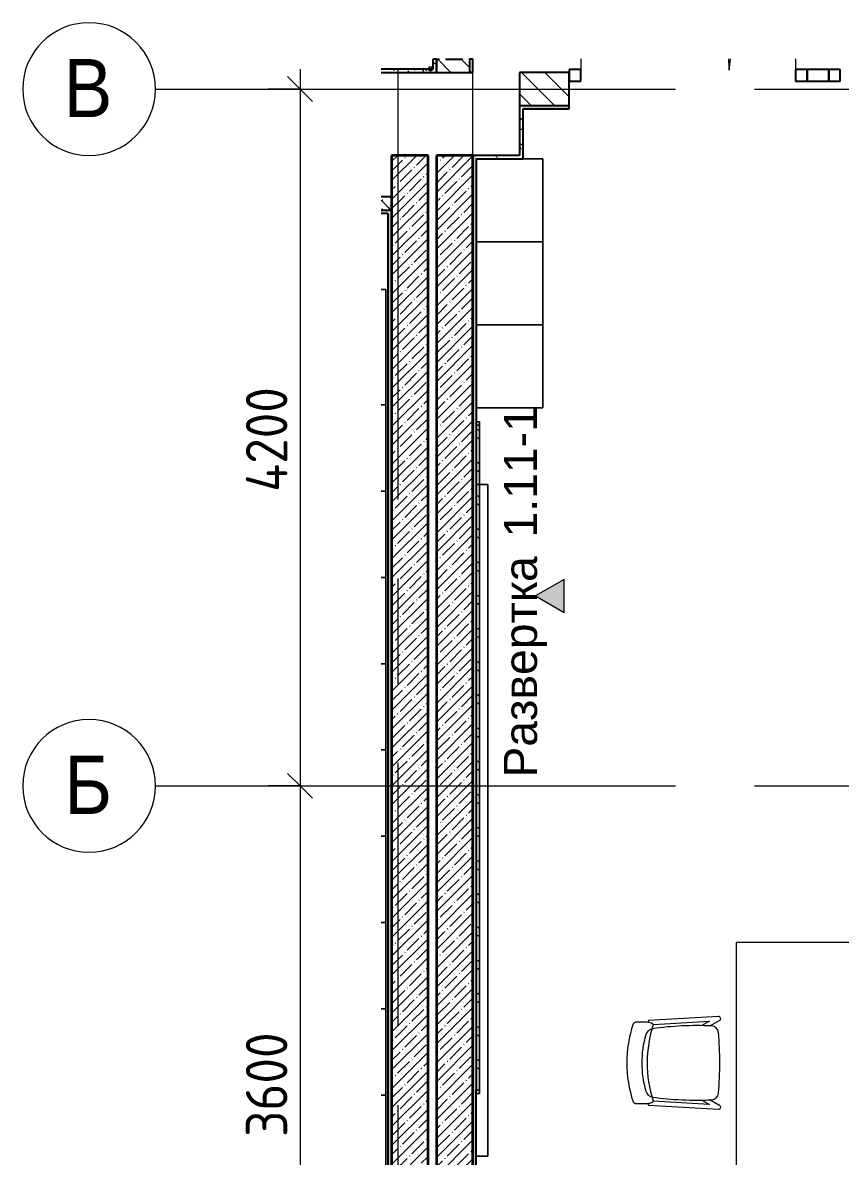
# Model space of a CAD drawing. Header units: millimetres. Extents: x 855 to 56329, y -2396 to 17803.
# Drawn here: x 7308 to 12237, y 1367 to 8200 of the extents above; entities that cross this region are included whole.
import ezdxf

# ---------------------------------------------------------------- set-up
doc = ezdxf.new("R2010")
doc.units = ezdxf.units.MM
doc.linetypes.add('Осевая', pattern=[3175, 635, -476.25, 1587.5, -476.25])
for name, color, linetype, lineweight in [('A-ANNO-DIMS', 7, 'Continuous', 9), ('A-ANNO-DIMS-100', 7, 'Continuous', 9), ('A-DOOR', 7, 'Continuous', 9), ('A-GLAZ-CURT', 7, 'Continuous', 9), ('A-GLAZ-CURT-1', 7, 'Continuous', 25), ('A-GLAZ-CWMG', 7, 'Continuous', 9), ('A-GLAZ-CWMG-1', 7, 'Continuous', 25), ('A-WALL', 7, 'Continuous', 9), ('G-ANNO-SYMB', 7, 'Continuous', 9), ('I-FURN', 7, 'Continuous', 9), ('I-WALL', 7, 'Continuous', 9), ('Оси', 7, 'Continuous', 9), ('Оси-1', 7, 'Continuous', 20), ('Оси-2', 7, 'Осевая', 9)]:
    doc.layers.add(name, color=color, linetype=linetype, lineweight=lineweight)
for name, color, linetype, lineweight, true_color in [('A-WALL-1', 7, 'Continuous', 35, 0x3c3c3c), ('A-WALL-3', 7, 'Continuous', 25, 0x3c3c3c), ('A-WALL-FNSH-1', 7, 'Continuous', 13, 0x3c3c3c), ('I-FURN-1', 7, 'Continuous', 9, 0xf0f0f0), ('I-FURN-2', 7, 'Continuous', 9, 0xaaaaaa)]:
    doc.layers.add(name, color=color, linetype=linetype, lineweight=lineweight, true_color=true_color)
doc.styles.add('Arial', font='arial.ttf', dxfattribs={"width": 0.9, "height": 350})
doc.styles.add('Arial_1', font='arial.ttf', dxfattribs={"height": 200})
doc.styles.add('ISOCPEUR_1', font='isocpeur.ttf', dxfattribs={"width": 0.9, "height": 250})
doc.dimstyles.new('ISO-2_5_0_9К_БОЛЬШОЙ', dxfattribs={"dimscale": 304.8, "dimtxt": 248.995294, "dimasz": 0.492126, "dimexe": 0.393701, "dimexo": 0.984252, "dimgap": 0, "dimtad": 1, "dimdec": 0, "dimrnd": 10, "dimzin": 0, "dimdsep": 46, "dimtxsty": 'ISOCPEUR_1', "dimblk1": 'OBLIQUE', "dimblk2": 'OBLIQUE', "dimsah": 1, "dimcen": 0.09, "dimdle": 0.393701, "dimazin": 0, "dimtfac": 1, "dimtdec": 4, "dimtix": 1, "dimtmove": 0, "dimatfit": 3, "dimfxl": 1, "dimtvp": 1, "dimtolj": 1, "dimtzin": 0, "dimarcsym": 2})
pattern_1 = [(45, (-28737.956, 0), (-57.02463, 57.02463), []), (45, (-28680.93, 0), (-57.02463, 57.02463), [100.806, -20.161, 3.353, -16.808])]
pattern_2 = [(135, (-28737.96, 0), (-70.71068, -70.71068), [])]
pattern_3 = [(0, (-28737.956, 0), (121.92, 30.48), [10.058, -81.382, 10.058, -81.382, -487.68]), (0, (-28737.956, 0), (121.92, 30.48), [-182.88, 10.058, -172.822, 10.058, -81.382, -213.36]), (0, (-28737.956, 0), (121.92, 30.48), [-457.2, 10.058, -50.902, 10.058, -142.342]), (120, (-28692.236, 15.24), (-87.356454, 90.345817), [10.058, -81.382, 10.058, -81.382, -487.68]), (120, (-28692.236, 15.24), (-87.356454, 90.345817), [-182.88, 10.058, -172.822, 10.058, -81.382, -213.36]), (120, (-28692.236, 15.24), (-87.356454, 90.345817), [-457.2, 10.058, -50.902, 10.058, -142.342]), (240, (-28676.996, 76.2), (-34.563546, -120.825817), [10.058, -81.382, 10.058, -81.382, -487.68]), (240, (-28676.996, 76.2), (-34.563546, -120.825817), [-182.88, 10.058, -172.822, 10.058, -81.382, -213.36]), (240, (-28676.996, 76.2), (-34.563546, -120.825817), [-457.2, 10.058, -50.902, 10.058, -142.342])]

# ---------------------------------------------------------------- blocks, each defined once
blk = doc.blocks.new('Прямоугольный импост - Импост структурный с накладкой - 160мм Темный-31915521-План разверток пом_ 1_11_ Этаж 1')
at = {"layer": 'A-GLAZ-CWMG-1'}
for p, q in [((23.3, 17), (25, 17)), ((25, 0), (23.3, 0)), ((25, 17), (25, 0)), ((23.3, -40), (25, -40)), ((25, -40), (25, -140)), ((25, -140), (23.3, -140))]:
    blk.add_line(p, q, dxfattribs=at)
blk = doc.blocks.new('Chair_1 noor 78578 - 1_4-25422005-План разверток пом_ 1_11_ Этаж 1')
at = {"layer": 'I-FURN'}
for p, q in [((-130.5, 405.7), (-130.5, 344.8)), ((359.1, 344.8), (359.1, 405.7)), ((-141.2, 329.7), (-165.1, -92)), ((-136.5, -37.1), (-117.3, 302)), ((345.9, 302), (365.1, -37.1)), ((393.7, -92), (369.8, 329.7)), ((-110.2, 8.6), (-136.5, -37.1)), ((365.1, -37.1), (338.8, 8.6)), ((-139.7, -93.5), (-108.8, -39.9)), ((337.4, -39.9), (368.3, -93.5))]:
    blk.add_line(p, q, dxfattribs=at)
for centre, radius, start, end in [((114.3, -271.9), 732.8, 71.31737, 108.68328), ((-37.4, 344.8), 93.1, 180, 204.98637), ((-41.4, 297.5), 50.8, 106.17353, 171.9659), ((114.3, -239.2), 609.6, 73.82647, 106.17353), ((270, 297.5), 50.8, 8.0341, 73.82647), ((266, 344.8), 93.1, 334.47697, 360), ((114.3, -279.3), 660.4, 111.69998, 112.75632), ((-37.4, 344.8), 93.1, 186.47848, 204.98637), ((-116, 308.2), 6.35, 204.98637, 258.40915), ((-116, 308.2), 6.35, 204.98637, 287.82764), ((114.3, -408), 746, 71.94453, 107.82764), ((1798.9, 37.7), 1909.3, 171.9659, 182.62606), ((-1570.3, 37.7), 1909.3, 357.37394, 8.0341), ((344.3, 307.4), 6.35, 281.41858, 334.47697), ((344.6, 308.2), 6.35, 281.59085, 335.01363), ((266, 344.8), 93.1, 335.01363, 353.52152), ((114.3, -279.3), 660.4, 67.24368, 68.30002), ((1798.9, 37.7), 1909.3, 180.87613, 182.33066), ((-1570.3, 37.7), 1909.3, 357.66934, 359.12387), ((-64, -47.7), 44.5, 182.62606, 265.09121), ((292.6, -47.7), 44.4, 275.93956, 357.37394), ((-152.4, -92.7), 12.7, 176.75, 356.75), ((114.8, 2033.8), 2133.6, 265.09121, 274.90442), ((381, -92.7), 12.7, 183.25, 3.25)]:
    blk.add_arc(centre, radius, start, end, dxfattribs=at)
for points in [[(-120.4, 422.3), (-122, 420.8), (-124.7, 417.8), (-127.8, 413.5), (-129.8, 409.4), (-130.4, 406.9), (-130.5, 405.7)], [(359.1, 405.7), (359, 406.9), (358.4, 409.4), (356.4, 413.5), (353.3, 417.8), (350.6, 420.8), (349, 422.3)]]:
    blk.add_open_spline(points, degree=3, dxfattribs=at)
blk = doc.blocks.new('Стол базовый прямоугольный - 1_3-25460678-План разверток пом_ 1_11_ Этаж 1')
at = {"layer": 'I-FURN-1'}
for p, q in [((800, 350), (-800, 350)), ((-800, 350), (-800, -350)), ((800, -350), (800, 350)), ((-800, -350), (800, -350))]:
    blk.add_line(p, q, dxfattribs=at)
blk = doc.blocks.new('Зеркало обычное - Доска-32858920-План разверток пом_ 1_11_ Этаж 1')
at = {"layer": 'I-FURN'}
h = blk.add_hatch(dxfattribs=at)
h.set_pattern_fill('FP_7', color=256, style=0, pattern_type=2)
h.set_pattern_definition([(45, (50, 50), (-199.9995, 0), [141.421, -141.421]), (45, (100, 50), (-199.9995, 0), [70.711, -212.132]), (45, (50, 100), (-199.9995, 0), [70.711, -212.132])])
h.paths.add_polyline_path([(-2005, 40), (2005, 40), (2005, 60), (-2005, 60)])
at = {"layer": 'I-FURN-1'}
for p, q in [((2025, 60), (-2025, 60)), ((-2025, 60), (-2025, 40)), ((-2025, 40), (-2025, 60)), ((-2025, 60), (-2005, 60)), ((-2025, 40), (2025, 40)), ((-2005, 40), (-2025, 40)), ((2005, 60), (-2005, 60)), ((-2005, 60), (-2005, 40)), ((-2005, 40), (-2005, 60)), ((-2005, 60), (2005, 60)), ((-2005, 60), (2005, 60)), ((2005, 60), (-2005, 60)), ((-2005, 60), (2005, 60)), ((-2005, 40), (-2005, 60)), ((-2005, 40), (-2005, 60)), ((-2005, 40), (2005, 40)), ((2005, 40), (-2005, 40)), ((2005, 40), (-2005, 40)), ((-2005, 40), (2005, 40)), ((2005, 40), (-2005, 40)), ((2005, 40), (2005, 60)), ((2005, 60), (2005, 40)), ((2005, 60), (2025, 60)), ((2005, 60), (2005, 40)), ((2005, 40), (2005, 60)), ((2025, 40), (2005, 40)), ((2025, 40), (2025, 60)), ((2025, 60), (2025, 40))]:
    blk.add_line(p, q, dxfattribs=at)
blk = doc.blocks.new('шкаф 1_112 - шкаф 1_112-31117176-План разверток пом_ 1_11_ Этаж 1')
at = {"layer": 'I-FURN-1'}
for p, q in [((0, 6070), (-27.5, 6070)), ((0, 6070), (-27.5, 6070)), ((-27.5, 6070), (0, 6070)), ((0, 0), (0, 6070)), ((0, 5375), (0, 6070)), ((0, 6070), (0, 5375)), ((-27.5, 5375), (0, 5375)), ((0, 5375), (-27.5, 5375)), ((-27.5, 5375), (0, 5375)), ((-27.5, 5375), (0, 5375)), ((0, 5375), (-27.5, 5375)), ((0, 4855), (0, 5375)), ((0, 5375), (0, 4855)), ((-27.5, 4855), (0, 4855)), ((-27.5, 4855), (0, 4855)), ((0, 4855), (-27.5, 4855)), ((0, 4855), (-27.5, 4855)), ((-27.5, 4855), (0, 4855)), ((0, 4335), (0, 4855)), ((0, 4855), (0, 4335)), ((-27.5, 4335), (0, 4335)), ((0, 4335), (-27.5, 4335)), ((-27.5, 4335), (0, 4335)), ((-27.5, 4335), (0, 4335)), ((0, 4335), (-27.5, 4335)), ((0, 3815), (0, 4335)), ((0, 4335), (0, 3815)), ((-27.5, 3815), (0, 3815)), ((-27.5, 3815), (0, 3815)), ((0, 3815), (-27.5, 3815)), ((0, 3815), (-27.5, 3815)), ((-27.5, 3815), (0, 3815)), ((0, 3295), (0, 3815)), ((0, 3815), (0, 3295)), ((0, 3295), (-27.5, 3295)), ((0, 3295), (-27.5, 3295)), ((-27.5, 3295), (0, 3295)), ((-27.5, 3295), (0, 3295)), ((0, 3295), (-27.5, 3295)), ((0, 2775), (0, 3295)), ((0, 3295), (0, 2775)), ((0, 2775), (-27.5, 2775)), ((-27.5, 2775), (0, 2775)), ((0, 2775), (-27.5, 2775)), ((0, 2775), (-27.5, 2775)), ((-27.5, 2775), (0, 2775)), ((0, 2255), (0, 2775)), ((0, 2775), (0, 2255)), ((0, 2255), (-27.5, 2255)), ((0, 2255), (-27.5, 2255)), ((-27.5, 2255), (0, 2255)), ((-27.5, 2255), (0, 2255)), ((0, 2255), (-27.5, 2255)), ((0, 1735), (0, 2255)), ((0, 2255), (0, 1735)), ((0, 1735), (-27.5, 1735)), ((-27.5, 1735), (0, 1735)), ((0, 1735), (-27.5, 1735)), ((0, 1735), (-27.5, 1735)), ((-27.5, 1735), (0, 1735)), ((0, 1215), (0, 1735)), ((0, 1735), (0, 1215)), ((0, 1215), (-27.5, 1215)), ((0, 1215), (-27.5, 1215)), ((-27.5, 1215), (0, 1215)), ((-27.5, 1215), (0, 1215)), ((0, 1215), (-27.5, 1215)), ((0, 695), (0, 1215)), ((0, 1215), (0, 695)), ((0, 695), (-27.5, 695)), ((-27.5, 695), (0, 695)), ((0, 695), (-27.5, 695)), ((0, 695), (-27.5, 695)), ((-27.5, 695), (0, 695)), ((0, 0), (0, 695)), ((0, 695), (0, 0)), ((-27.5, 0), (0, 0)), ((-27.5, 0), (0, 0)), ((0, 0), (-27.5, 0))]:
    blk.add_line(p, q, dxfattribs=at)
blk = doc.blocks.new('1_113 тумба - 1_113 тумба-31126920-План разверток пом_ 1_11_ Этаж 1')
at = {"layer": 'I-FURN-1'}
for p, q in [((-400, 1500), (0, 1500)), ((-400, 0), (-400, 1500)), ((0, 1500), (-400, 1500)), ((-400, 1500), (-400, 1000)), ((-400, 1000), (-400, 1500)), ((-400, 1500), (0, 1500)), ((0, 1500), (0, 0)), ((0, 1000), (0, 1500)), ((0, 1500), (0, 1000)), ((0, 1000), (-400, 1000)), ((-400, 1000), (-400, 500)), ((-400, 500), (-400, 1000)), ((-400, 1000), (0, 1000)), ((-400, 1000), (0, 1000)), ((0, 1000), (-400, 1000)), ((0, 500), (0, 1000)), ((0, 1000), (0, 500)), ((-400, 500), (0, 500)), ((0, 500), (-400, 500)), ((0, 500), (-400, 500)), ((-400, 500), (-400, 0)), ((-400, 0), (-400, 500)), ((-400, 500), (0, 500)), ((0, 0), (0, 500)), ((0, 500), (0, 0)), ((0, 0), (-400, 0)), ((-400, 0), (0, 0)), ((0, 0), (-400, 0))]:
    blk.add_line(p, q, dxfattribs=at)
blk = doc.blocks.new('Дверь_Витражная_остекление_ - ДВН_ДАО_Главный вход_1200 в свету-31742133-План разверток пом_ 1_11_ Этаж 1')
at = {"layer": 'A-DOOR'}
for p, q in [((-647.5, 98.7), (-647.5, 35)), ((647.5, 98.7), (647.5, 35))]:
    blk.add_line(p, q, dxfattribs=at)
for centre, radius, start, end in [((-647.5, 30), 895, 360, 4.41289), ((647.5, 30), 400, 170.09617, 180)]:
    blk.add_arc(centre, radius, start, end, dxfattribs=at)
blk = doc.blocks.new('Системная панель - Стемалит - 40мм-31720939-План разверток пом_ 1_11_ Этаж 1')
at = {"layer": 'A-GLAZ-CURT-1'}
for p, q in [((65, 35), (-65, 35)), ((-65, 35), (-65, -35)), ((65, -35), (65, 35)), ((-65, -35), (65, -35))]:
    blk.add_line(p, q, dxfattribs=at)
blk = doc.blocks.new('Прямоугольный импост - 50 x 70 мм-31687886-План разверток пом_ 1_11_ Этаж 1')
at = {"layer": 'A-GLAZ-CWMG-1'}
for p, q in [((-35, 35), (35, 35)), ((-35, -35), (-35, 35)), ((35, 35), (35, -35)), ((35, -35), (-35, -35))]:
    blk.add_line(p, q, dxfattribs=at)
blk = doc.blocks.new('Прямоугольный импост - 50 x 70 мм-31701779-План разверток пом_ 1_11_ Этаж 1')
at = {"layer": 'A-GLAZ-CWMG-1'}
for p, q in [((0, 35), (-70, 35)), ((-70, 35), (-70, -35)), ((0, -35), (0, 35)), ((-70, -35), (0, -35))]:
    blk.add_line(p, q, dxfattribs=at)
blk = doc.blocks.new('Прямоугольный импост - 50 x 70 мм-31702100-План разверток пом_ 1_11_ Этаж 1')
at = {"layer": 'A-GLAZ-CWMG-1'}
for p, q in [((-35, 35), (35, 35)), ((-35, -35), (-35, 35)), ((35, 35), (35, -35)), ((35, -35), (-35, -35))]:
    blk.add_line(p, q, dxfattribs=at)
blk = doc.blocks.new('Ось сетки - D8-29747960-План разверток пом_ 1_11_ Этаж 1')
at = {"layer": 'Оси-1'}
for start, end in [(360, 180), (180, 360)]:
    blk.add_arc((0, 0), 4, start, end, dxfattribs=at)
blk = doc.blocks.new('DIMBLOCK5-План разверток пом_ 1_11_ Этаж 1')
at = {"layer": 'A-ANNO-DIMS-100', "lineweight": 20}
for p, q in [((8980, 7800), (8905, 7875)), ((8980, 7800), (9055, 7725)), ((8980, 3600), (8905, 3675)), ((8980, 3600), (9055, 3525))]:
    blk.add_line(p, q, dxfattribs=at)
at = {"layer": 'A-ANNO-DIMS-100'}
for p, q in [((8980, 7920), (8980, 3600)), ((8786.1, 7800), (9100, 7800)), ((8980, 7800), (8786.1, 7800)), ((8786.1, 3600), (9100, 3600)), ((8980, 3600), (8786.1, 3600))]:
    blk.add_line(p, q, dxfattribs=at)
at = {"layer": 'A-ANNO-DIMS-100', "color": 0, "insert": (8653.4, 5372), "char_height": 250, "width": 787.208, "attachment_point": 1, "rotation": 90, "line_spacing_factor": 1.149209, "style": 'ISOCPEUR_1'}
blk.add_mtext('4200', dxfattribs=at)
blk = doc.blocks.new('_Oblique')
at = {"color": 0, "linetype": 'ByBlock', "lineweight": -2}
blk.add_line((-0.5, -0.5), (0.5, 0.5), dxfattribs=at)
blk = doc.blocks.new('DIMBLOCK6-План разверток пом_ 1_11_ Этаж 1')
at = {"layer": 'A-ANNO-DIMS-100', "lineweight": 20}
for p, q in [((8980, 3600), (8905, 3675)), ((8980, 3600), (9055, 3525)), ((8980, 0), (8905, 75)), ((8980, 0), (9055, -75))]:
    blk.add_line(p, q, dxfattribs=at)
at = {"layer": 'A-ANNO-DIMS-100'}
for p, q in [((8786.1, 3600), (9100, 3600)), ((8980, 3600), (8786.1, 3600)), ((8980, 3600), (8980, -120)), ((8786.1, 0), (9100, 0)), ((8980, 0), (8786.1, 0))]:
    blk.add_line(p, q, dxfattribs=at)
at = {"layer": 'A-ANNO-DIMS-100', "color": 0, "insert": (8653.4, 1484), "char_height": 250, "width": 758.478, "attachment_point": 1, "rotation": 90, "line_spacing_factor": 1.149209, "style": 'ISOCPEUR_1'}
blk.add_mtext('3600', dxfattribs=at)
blk = doc.blocks.new('Фасад - Марка фасада_Указатель-25386507-План разверток пом_ 1_11_ Этаж 1')
at = {"layer": 'G-ANNO-SYMB'}
blk.add_hatch(color=256, dxfattribs=at).paths.add_polyline_path([(-1, 0), (0, 1.732), (1, 0), (0, 0)])
for p, q in [((0, 1.732), (-1, 0)), ((1, 0), (0, 1.732)), ((-1, 0), (0, 0)), ((0, 0), (1, 0))]:
    blk.add_line(p, q, dxfattribs=at)

msp = doc.modelspace()

# ---------------------------------------------------------------- hatches: boundary and pattern name
at = {"layer": 'I-WALL'}
h = msp.add_hatch(dxfattribs=at)
h.set_pattern_fill('FP_6', color=256, style=0, pattern_type=2)
h.set_pattern_definition(pattern_3)
h.paths.add_polyline_path([(9802, 7920), (9802, 7980), (9782, 7980), (9782, 7920)])
h = msp.add_hatch(dxfattribs=at)
h.set_pattern_fill('FP_5', color=256, style=0, pattern_type=2)
h.set_pattern_definition(pattern_2)
h.paths.add_polyline_path([(10002, 7900), (10002, 7981.7), (9802, 7981.7), (9802, 7900)])
h = msp.add_hatch(dxfattribs=at)
h.set_pattern_fill('FP_6', color=256, style=0, pattern_type=2)
h.set_pattern_definition(pattern_3)
h.paths.add_polyline_path([(10022, 7900), (10022, 7980), (10002, 7980), (10002, 7900)])
h = msp.add_hatch(dxfattribs=at)
h.set_pattern_fill('FP_6', color=256, style=0, pattern_type=2)
h.set_pattern_definition(pattern_3)
h.paths.add_polyline_path([(9802, 7900), (9802, 7920), (9468.6, 7918.9), (9468.6, 7900)])
h = msp.add_hatch(dxfattribs=at)
h.set_pattern_fill('FP_5', color=256, style=0, pattern_type=2)
h.set_pattern_definition(pattern_2)
h.paths.add_polyline_path([(14212.6, 7700), (14252, 7700), (14252, 7900), (13102, 7900), (13102, 7700), (14172, 7700)])
h.paths.add_polyline_path([(10602, 7700), (10602, 7900), (10302, 7900), (10302, 7700)])
h = msp.add_hatch(dxfattribs=at)
h.set_pattern_fill('FP_6', color=256, style=0, pattern_type=2)
h.set_pattern_definition(pattern_3)
h.paths.add_polyline_path([(10302, 7400), (10322, 7400), (10322, 7700), (10302, 7700)])
h = msp.add_hatch(dxfattribs=at)
h.set_pattern_fill('FP_6', color=256, style=0, pattern_type=2)
h.set_pattern_definition(pattern_3)
h.paths.add_polyline_path([(14152, 7680), (14172, 7680), (14172, 7700), (13102, 7700), (13102, 7680), (14151, 7680)])
h.paths.add_polyline_path([(10322, 7680), (10602, 7680), (10602, 7700), (10322, 7700)])
h = msp.add_hatch(dxfattribs=at)
h.set_pattern_fill('FP_1', color=256, style=0, pattern_type=2)
h.set_pattern_definition(pattern_1)
h.paths.add_polyline_path([(9532, 10), (9752, 10), (9752, 7400), (9532, 7400), (9532, 702.4)])
h = msp.add_hatch(dxfattribs=at)
h.set_pattern_fill('FP_1', color=256, style=0, pattern_type=2)
h.set_pattern_definition(pattern_1)
h.paths.add_polyline_path([(10022, 10), (10022, 7400), (9802, 7400), (9802, 10)])
h = msp.add_hatch(dxfattribs=at)
h.set_pattern_fill('FP_6', color=256, style=0, pattern_type=2)
h.set_pattern_definition(pattern_3)
h.paths.add_polyline_path([(10022, 800), (10042, 800), (10042, 7400), (10022, 7400), (10022, 1742.3)])
h = msp.add_hatch(dxfattribs=at)
h.set_pattern_fill('FP_6', color=256, style=0, pattern_type=2)
h.set_pattern_definition(pattern_3)
h.paths.add_polyline_path([(10055.1, 7380), (10322, 7380), (10322, 7400), (10042, 7400), (10042, 7380)])
h = msp.add_hatch(dxfattribs=at)
h.set_pattern_fill('FP_4', color=256, style=0, pattern_type=2)
h.set_pattern_definition([(135, (-28737.96, 0), (-75.43415, -75.43415), [106.68, -17.78, 3.556, -17.78]), (135, (-28737.96, 75.39), (-75.43415, -75.43415), []), (50, (-28737.96, 0), (127.52922, -11.15758), [13.335, -146.685]), (355, (-28737.96, 0), (-24.66966, 133.74002), [10.668, -117.348]), (100.451, (-28727.33, -0.93), (102.85973, 122.58178), [11.333, -124.663]), (46.184, (-28737.96, 35.56), (189.75516, -29.43036), [20.002, -220.027]), (96.636, (-28722.14, 33.1), (166.1822, 173.1996), [17, -186.995]), (351.184, (-28737.96, 35.56), (166.1839, 173.1976), [16.002, -176.022]), (21, (-28720.18, 26.67), (106.13027, -71.58603), [13.335, -146.685]), (326, (-28720.18, 26.67), (43.26188, 128.93175), [10.668, -117.348]), (71.451, (-28711.33, 20.7), (149.39198, 57.34505), [11.333, -124.663]), (37.5, (-28737.956, 0), (2.16223, 59.18836), [3.353, -112.573, 3.353, -115.773, -117.793]), (37.5, (-28737.956, 0), (2.16223, 59.18836), [-235.052, 3.353, -114.44]), (7.5, (-28737.956, 0), (46.77386, 70.12615), [3.353, -64.567, 3.353, -109.906, -44.894]), (7.5, (-28737.956, 0), (46.77386, 70.12615), [-181.178, 3.353, -41.542]), (327.5, (-28777.605, 0), (94.91367, -4.010093), [3.353, -41.097, 3.353, -135.331, -184.023]), (327.5, (-28777.605, 0), (94.91367, -4.010093), [-183.134, 3.353, -180.67]), (317.5, (-28795.385, 0), (103.69057, 17.79882), [3.353, -54.432, 3.353, -88.748, -130.683]), (317.5, (-28795.385, 0), (103.69057, 17.79882), [-149.885, 3.353, -127.33])])
h.paths.add_polyline_path([(9532, 7070), (9532, 7150), (9468.6, 7150), (9468.6, 7070)])
h = msp.add_hatch(dxfattribs=at)
h.set_pattern_fill('FP_6', color=256, style=0, pattern_type=2)
h.set_pattern_definition(pattern_3)
h.paths.add_polyline_path([(9468.6, 7050), (9532, 7050), (9532, 7070), (9468.6, 7070), (9468.6, 7050.8)])
h = msp.add_hatch(dxfattribs=at)
h.set_pattern_fill('FP_6', color=256, style=0, pattern_type=2)
h.set_pattern_definition(pattern_3)
h.paths.add_polyline_path([(9532, 400), (9532, 7050), (9512, 7050), (9512, 400)])

# ---------------------------------------------------------------- linework, layer by layer
at = {"layer": 'A-WALL'}
msp.add_line((10323, 7679), (10322, 7679), dxfattribs=at)
at = {"layer": 'A-WALL-1'}
for p, q in [((9532, 7400), (9532, 10)), ((9752, 7400), (9532, 7400)), ((9752, 10), (9752, 7400)), ((9802, 7400), (9802, 10)), ((10022, 7400), (9802, 7400)), ((10022, 780), (10022, 7400))]:
    msp.add_line(p, q, dxfattribs=at)
at = {"layer": 'A-WALL-3'}
for p, q in [((9802, 7980), (9782, 7980)), ((9782, 7920), (9782, 7980)), ((9802, 7981.7), (9802, 7900)), ((9802, 7900), (9802, 7980)), ((10002, 7981.7), (10002, 7900)), ((10022, 7980), (10002, 7980)), ((10022, 7900), (10022, 7980)), ((9782, 7920), (9468.6, 7920)), ((9468.6, 7900), (10022, 7900)), ((10602, 7900), (10302, 7900)), ((10302, 7900), (10302, 7400)), ((10602, 7680), (10602, 7900)), ((10302, 7700), (10602, 7700)), ((10322, 7680), (10602, 7680)), ((10322, 7680), (10322, 7380)), ((10022, 7400), (10022, 7400)), ((10302, 7400), (10022, 7400)), ((10042, 7380), (10322, 7380)), ((10042, 7380), (10042, 1765)), ((9532, 7150), (9468.6, 7150)), ((9468.6, 7070), (9532, 7070)), ((9512, 7050), (9468.6, 7050)), ((9512, 420), (9512, 7050)), ((10042, 800), (10042, 1765))]:
    msp.add_line(p, q, dxfattribs=at)
at = {"layer": 'A-WALL-FNSH-1'}
for p, q in [((9777, 7931), (9757, 7931)), ((9757, 7931), (9757, 7911)), ((9777, 7911), (9777, 7931)), ((9781, 7981.7), (9781, 7921)), ((9782, 7980), (9782, 7981.7)), ((10022, 7981.7), (10022, 7980)), ((10023, 7920), (10023, 7981.7)), ((9781, 7921), (9468.6, 7921)), ((9757, 7911), (9777, 7911)), ((10022, 7920), (10023, 7920)), ((10323, 7679), (10602, 7679)), ((10323, 7379), (10323, 7679)), ((10602, 7679), (10602, 7680)), ((10043, 7379), (10323, 7379)), ((10043, 801), (10043, 7379)), ((9468.6, 7049), (9511, 7049)), ((9511, 7049), (9511, 421))]:
    msp.add_line(p, q, dxfattribs=at)
at = {"layer": 'I-FURN-1'}
for p, q in [((10062, 5417), (10042.2, 5417)), ((10042.2, 5417), (10042.2, 1765)), ((10042.2, 1765), (10042.2, 5417)), ((10042.2, 5417), (10062, 5417)), ((10112.2, 5417), (10062, 5417)), ((10062, 5417), (10112.2, 5417)), ((10112.2, 1367), (10112.2, 5417)), ((10112.2, 5417), (10112.2, 1367)), ((10042.2, 1765), (10042.2, 1745)), ((10042.2, 1745), (10042.2, 1765)), ((10042.2, 1745), (10042.2, 1367)), ((10042.2, 1367), (10042.2, 1745)), ((10042.2, 1367), (10112.2, 1367)), ((10112.2, 1367), (10042.2, 1367))]:
    msp.add_line(p, q, dxfattribs=at)
at = {"layer": 'Оси'}
for p, q in [((9572, 5421), (9572, 7921)), ((10022, 5421), (10022, 7921)), ((8107.6, 7800), (10607.6, 7800)), ((8107.6, 3600), (10607.6, 3600)), ((10022, -326), (10022, 2174))]:
    msp.add_line(p, q, dxfattribs=at)
at = {"layer": 'Оси-2'}
for p, q in [((10607.6, 7800), (16202, 7800)), ((9572, 1040.6), (9572, 5421)), ((10022, 2174), (10022, 5421)), ((10607.6, 3600), (16202, 3600))]:
    msp.add_line(p, q, dxfattribs=at)

# ---------------------------------------------------------------- block references
at = {"layer": 'A-DOOR'}
msp.add_blockref('Дверь_Витражная_остекление_ - ДВН_ДАО_Главный вход_1200 в свету-31742133-План разверток пом_ 1_11_ Этаж 1', (11319.5, 7883), dxfattribs=at)
at = {"layer": 'A-GLAZ-CURT'}
msp.add_blockref('Системная панель - Стемалит - 40мм-31720939-План разверток пом_ 1_11_ Этаж 1', (12102, 7883), dxfattribs=at)
at = {"layer": 'A-GLAZ-CWMG', "extrusion": (0, 0, -1)}
for name, p, rotation in [('Прямоугольный импост - Импост структурный с накладкой - 160мм Темный-31915521-План разверток пом_ 1_11_ Этаж 1', (-9819, 8005), 270.0000000000001), ('Прямоугольный импост - 50 x 70 мм-31687886-План разверток пом_ 1_11_ Этаж 1', (-12002, 7883), 180), ('Прямоугольный импост - 50 x 70 мм-31702100-План разверток пом_ 1_11_ Этаж 1', (-12202, 7883), 180)]:
    msp.add_blockref(name, p, dxfattribs=dict(at, rotation=rotation))
at = {"layer": 'A-GLAZ-CWMG', "rotation": 180}
msp.add_blockref('Прямоугольный импост - 50 x 70 мм-31701779-План разверток пом_ 1_11_ Этаж 1', (10602, 7883), dxfattribs=at)
at = {"layer": 'G-ANNO-SYMB', "xscale": 99.99999999999993, "yscale": 99.99999999999993, "zscale": 99.99999999999993, "rotation": 89.99999999999962}
msp.add_blockref('Фасад - Марка фасада_Указатель-25386507-План разверток пом_ 1_11_ Этаж 1', (10572.4, 4744.6), dxfattribs=at)
at = {"layer": 'I-FURN-1'}
for name, p in [('1_113 тумба - 1_113 тумба-31126920-План разверток пом_ 1_11_ Этаж 1', (10443, 5879)), ('шкаф 1_112 - шкаф 1_112-31117176-План разверток пом_ 1_11_ Этаж 1', (9496, 521.2))]:
    msp.add_blockref(name, p, dxfattribs=at)
for name, p, rotation in [('Зеркало обычное - Доска-32858920-План разверток пом_ 1_11_ Этаж 1', (10102, 3770), 90.00000000000017), ('Стол базовый прямоугольный - 1_3-25460678-План разверток пом_ 1_11_ Этаж 1', (11958.9, 1854.9), 270.0000000000001)]:
    msp.add_blockref(name, p, dxfattribs=dict(at, rotation=rotation))
at = {"layer": 'I-FURN-2', "rotation": 90}
msp.add_blockref('Chair_1 noor 78578 - 1_4-25422005-План разверток пом_ 1_11_ Этаж 1', (11410.3, 1815.9), dxfattribs=at)
at = {"layer": 'Оси-1', "xscale": 99.99999999999993, "yscale": 99.99999999999993, "zscale": 99.99999999999993, "rotation": 269.9999999999994}
for p in [(7707.6, 7800), (7707.6, 3600)]:
    msp.add_blockref('Ось сетки - D8-29747960-План разверток пом_ 1_11_ Этаж 1', p, dxfattribs=at)

# ---------------------------------------------------------------- texts
at = {"layer": 'G-ANNO-SYMB', "char_height": 200, "attachment_point": 1, "rotation": 90, "style": 'Arial_1'}
for s, insert, width in [(' 1.11-1', (10208.5, 5019), 1074.261), ('Развертка', (10208.5, 3649.8), 1659.493)]:
    msp.add_mtext(s, dxfattribs=dict(at, insert=insert, width=width))
at = {"layer": 'Оси', "char_height": 350, "attachment_point": 1, "style": 'Arial'}
for s, insert, width in [('\\fArial|b0|i0|c204|p34|;\\W.9;В', (7554.8, 7981), 360.759), ('\\fArial|b0|i0|c204|p34|;\\W.9;Б', (7558, 3781), 353.544)]:
    msp.add_mtext(s, dxfattribs=dict(at, insert=insert, width=width))

# ---------------------------------------------------------------- dimensions: what is measured, and where the dimension line sits
at = {"layer": 'A-ANNO-DIMS'}
for base, p1, p2, override, picture, middle in [((8980, 3600), (9086.1, 7800), (9086.1, 3600), {"dimpost": '<>', "dimfxl": 4200}, 'DIMBLOCK5-План разверток пом_ 1_11_ Этаж 1', (8855, 5700)), ((8980, 0), (9086.1, 3600), (9086.1, 0), {"dimpost": '<>', "dimfxl": 3600}, 'DIMBLOCK6-План разверток пом_ 1_11_ Этаж 1', (8855, 1800))]:
    dim = msp.add_linear_dim(base=base, p1=p1, p2=p2, angle=90, dimstyle='ISO-2_5_0_9К_БОЛЬШОЙ', override=override, dxfattribs=at)
    dim.commit()
    dim.dimension.update_dxf_attribs({"geometry": picture, "text_midpoint": middle})

doc.saveas('drawing.dxf')
